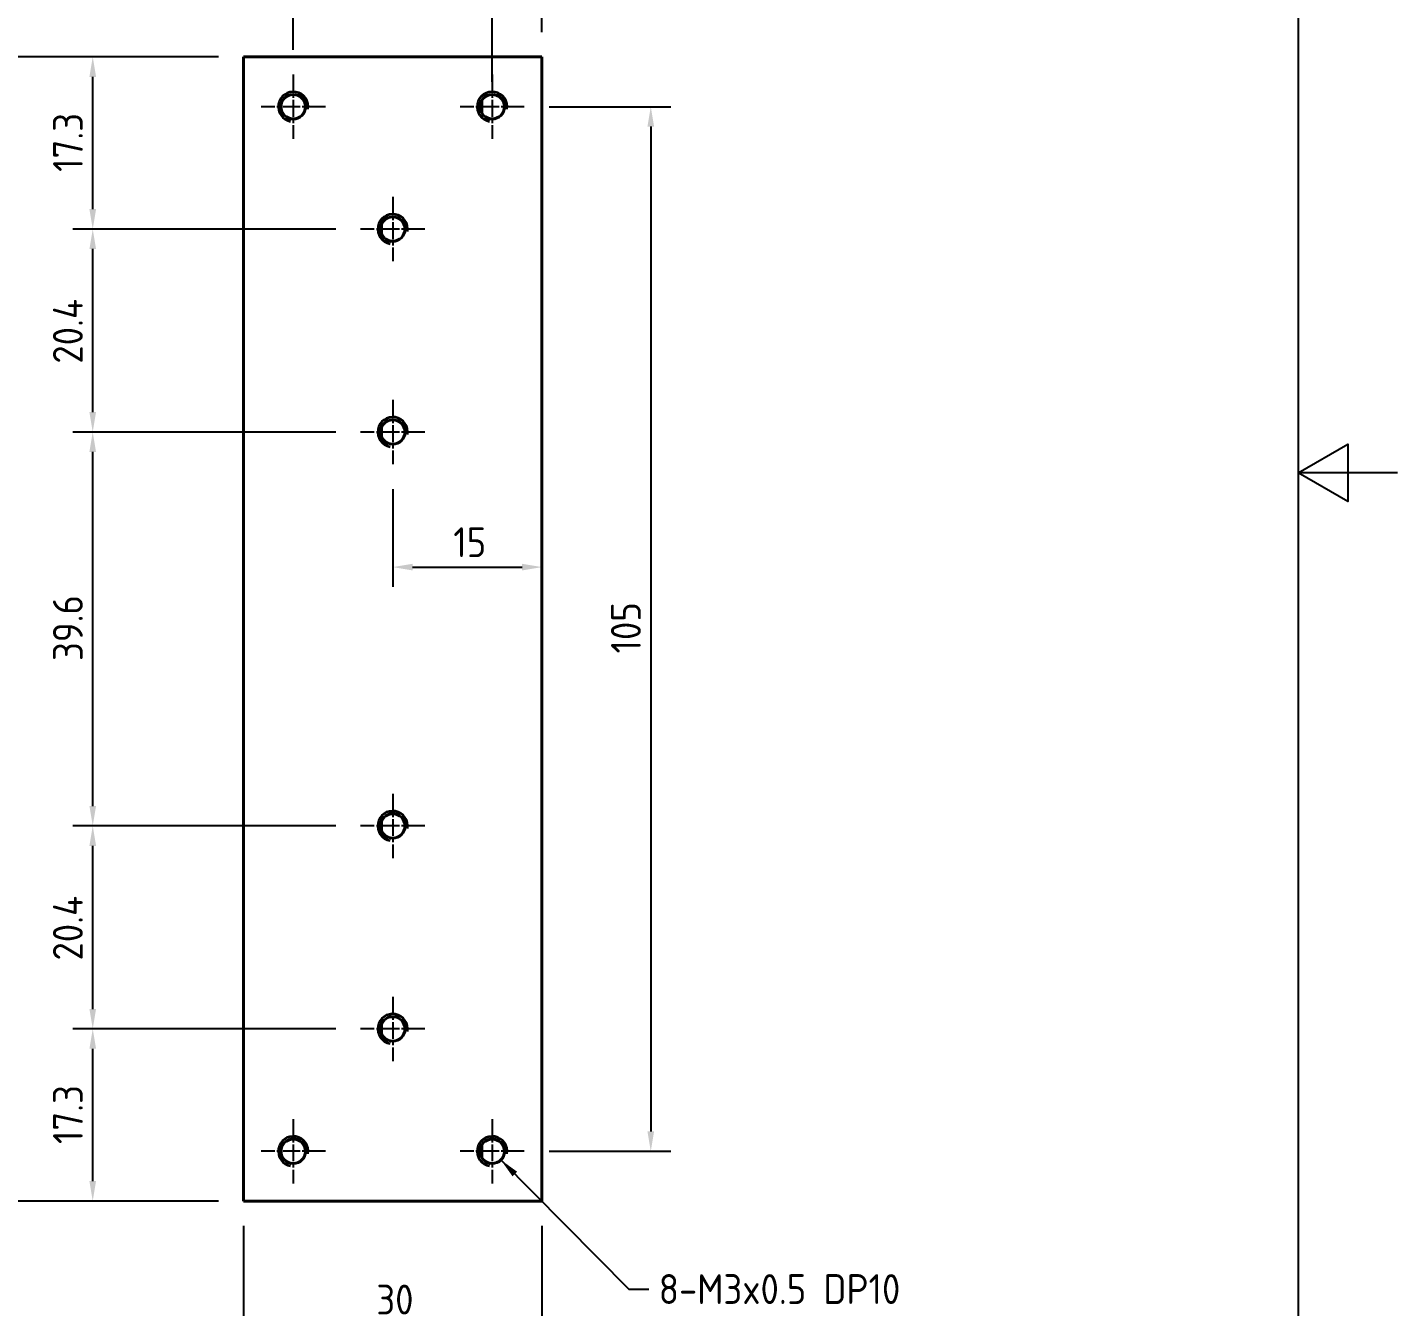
# Model space of a CAD drawing. Header units: millimetres. Extents: x 0 to 210, y 0 to 297.
# Drawn here: x 72.3 to 210, y 64.7 to 193.3 of the extents above; entities that cross this region are included whole.
import ezdxf

# ---------------------------------------------------------------- set-up
doc = ezdxf.new("R2010")
doc.units = ezdxf.units.MM
doc.linetypes.add('CHAIN', pattern=[0.35429999999999995, 0.2362, -0.0295, 0.0591, -0.0295])
doc.layers.get('0').update_dxf_attribs({"color": 3, "lineweight": 25})
for name, color, linetype, lineweight in [('가시적인 것(ISO)', 3, 'Continuous', 40), ('가시적인 좁은 것(ISO)', 3, 'Continuous', 35), ('경계(ISO)', 7, 'Continuous', 25), ('기호(ISO)', 5, 'Continuous', 25), ('중심 표식(ISO)', 1, 'Continuous', 25), ('치수(ISO)', 2, 'Continuous', 25)]:
    doc.layers.add(name, color=color, linetype=linetype, lineweight=lineweight)
doc.styles.add('치수 텍스트_PSTEK_POSCO', font='isocp.shx')
doc.dimstyles.new('치수_PSTEK_POSCO', dxfattribs={"dimtxt": 3, "dimasz": 2, "dimexe": 2, "dimexo": 2.5, "dimgap": 1, "dimtad": 1, "dimrnd": 1e-08, "dimdsep": 46, "dimtxsty": '치수 텍스트_PSTEK_POSCO', "dimcen": 0.09, "dimdle": 10, "dimclrd": 7, "dimclre": 7, "dimclrt": 2, "dimadec": 1, "dimazin": 2, "dimtfac": 1, "dimtmove": 0, "dimatfit": 3, "dimfxl": 0, "dimtolj": 1, "dimlwd": -1, "dimlwe": -1, "dimarcsym": 0})
doc.dimstyles.new('치수_PSTEK_POSCO$7', dxfattribs={"dimtxt": 3, "dimasz": 2, "dimexe": 2, "dimexo": 2.5, "dimgap": 1, "dimtad": 1, "dimrnd": 1e-08, "dimdsep": 46, "dimtxsty": '치수 텍스트_PSTEK_POSCO', "dimcen": 0.09, "dimdle": 10, "dimclrd": 7, "dimclre": 7, "dimclrt": 2, "dimadec": 1, "dimazin": 2, "dimtfac": 1, "dimtmove": 0, "dimatfit": 3, "dimfxl": 0, "dimtolj": 1, "dimlwd": -1, "dimlwe": -1, "dimarcsym": 0})

# ---------------------------------------------------------------- blocks, each defined once
blk = doc.blocks.new('경계 Default Border')
at = {"layer": '경계(ISO)', "flags": 128}
for points in [[(10, 10), (10, 287.0000076293945), (200, 287.0000076293945), (200, 10), (10, 10)], [(210, 148.5000038146973), (200, 148.5000038146973), (205, 151.3867473602295), (205, 145.6132507324219), (200, 148.5000038146973)]]:
    blk.add_lwpolyline(points, dxfattribs=at)
blk = doc.blocks.new('*D22')
at = {"layer": 'Defpoints', "color": 0, "transparency": 16777216}
for p in [(78.82104194084543, 92.59578778912783), (105.7491451464203, 92.59578778912781), (93.97864514642029, 75.2957877891278)]:
    blk.add_point(p, dxfattribs=at)
at = {"layer": '치수(ISO)', "color": 7, "transparency": 16777216}
for p, q in [((103.2491451464203, 92.59578778912781), (76.82104194084543, 92.59578778912783)), ((78.82104194084543, 77.2957877891278), (78.82104194084543, 90.59578778912783)), ((91.47864514642029, 75.2957877891278), (76.82104194084543, 75.2957877891278))]:
    blk.add_line(p, q, dxfattribs=at)
for points in [[(78.4877086075121, 90.59578778912783), (79.15437527417876, 90.59578778912783), (78.82104194084543, 92.59578778912783)], [(78.4877086075121, 77.2957877891278), (79.15437527417876, 77.2957877891278), (78.82104194084543, 75.2957877891278)]]:
    blk.add_solid(points, dxfattribs=at)
at = {"layer": '치수(ISO)', "color": 2, "transparency": 16777216, "insert": (76.32104194084542, 81.02365575477185), "char_height": 3, "attachment_point": 4, "rotation": 90, "style": '치수 텍스트_PSTEK_POSCO'}
blk.add_mtext('\\A1;17.3', dxfattribs=at)
blk = doc.blocks.new('*D23')
at = {"layer": 'Defpoints', "color": 0, "transparency": 16777216}
for p in [(78.82104194084545, 112.9957877891278), (105.7491451464203, 112.9957877891278), (105.7491451464203, 92.59578778912781)]:
    blk.add_point(p, dxfattribs=at)
at = {"layer": '치수(ISO)', "color": 7, "transparency": 16777216}
for p, q in [((103.2491451464203, 112.9957877891278), (76.82104194084545, 112.9957877891278)), ((78.82104194084543, 94.59578778912783), (78.82104194084545, 110.9957877891278)), ((103.2491451464203, 92.59578778912781), (76.82104194084543, 92.59578778912783))]:
    blk.add_line(p, q, dxfattribs=at)
for points in [[(78.48770860751212, 110.9957877891278), (79.15437527417878, 110.9957877891278), (78.82104194084545, 112.9957877891278)], [(78.4877086075121, 94.59578778912783), (79.15437527417876, 94.59578778912783), (78.82104194084543, 92.59578778912783)]]:
    blk.add_solid(points, dxfattribs=at)
at = {"layer": '치수(ISO)', "color": 2, "transparency": 16777216, "insert": (76.32074666525487, 99.46769723794672), "char_height": 3, "attachment_point": 4, "rotation": 90, "style": '치수 텍스트_PSTEK_POSCO'}
blk.add_mtext('\\A1;20.4', dxfattribs=at)
blk = doc.blocks.new('*D24')
at = {"layer": 'Defpoints', "color": 0, "transparency": 16777216}
for p in [(78.82104194084543, 152.5957877891278), (105.7491451464203, 152.5957877891278), (105.7491451464203, 112.9957877891278)]:
    blk.add_point(p, dxfattribs=at)
at = {"layer": '치수(ISO)', "color": 7, "transparency": 16777216}
for p, q in [((103.2491451464203, 152.5957877891278), (76.82104194084543, 152.5957877891278)), ((78.82104194084543, 114.9957877891278), (78.82104194084543, 150.5957877891278)), ((103.2491451464203, 112.9957877891278), (76.82104194084543, 112.9957877891278))]:
    blk.add_line(p, q, dxfattribs=at)
for points in [[(78.4877086075121, 150.5957877891278), (79.15437527417876, 150.5957877891278), (78.82104194084543, 152.5957877891278)], [(78.4877086075121, 114.9957877891278), (79.15437527417876, 114.9957877891278), (78.82104194084543, 112.9957877891278)]]:
    blk.add_solid(points, dxfattribs=at)
at = {"layer": '치수(ISO)', "color": 2, "transparency": 16777216, "insert": (76.32104194084542, 129.5761368445675), "char_height": 3, "attachment_point": 4, "rotation": 90, "style": '치수 텍스트_PSTEK_POSCO'}
blk.add_mtext('\\A1;39.6', dxfattribs=at)
blk = doc.blocks.new('*D25')
at = {"layer": 'Defpoints', "color": 0, "transparency": 16777216}
for p in [(78.82104194084545, 172.9957877891278), (105.7491451464203, 172.9957877891278), (105.7491451464203, 152.5957877891278)]:
    blk.add_point(p, dxfattribs=at)
at = {"layer": '치수(ISO)', "color": 7, "transparency": 16777216}
for p, q in [((103.2491451464203, 172.9957877891278), (76.82104194084545, 172.9957877891278)), ((78.82104194084543, 154.5957877891278), (78.82104194084545, 170.9957877891278)), ((103.2491451464203, 152.5957877891278), (76.82104194084543, 152.5957877891278))]:
    blk.add_line(p, q, dxfattribs=at)
for points in [[(78.48770860751212, 170.9957877891278), (79.15437527417878, 170.9957877891278), (78.82104194084545, 172.9957877891278)], [(78.4877086075121, 154.5957877891278), (79.15437527417876, 154.5957877891278), (78.82104194084543, 152.5957877891278)]]:
    blk.add_solid(points, dxfattribs=at)
at = {"layer": '치수(ISO)', "color": 2, "transparency": 16777216, "insert": (76.32074666525487, 159.4676972379467), "char_height": 3, "attachment_point": 4, "rotation": 90, "style": '치수 텍스트_PSTEK_POSCO'}
blk.add_mtext('\\A1;20.4', dxfattribs=at)
blk = doc.blocks.new('*D26')
at = {"layer": 'Defpoints', "color": 0, "transparency": 16777216}
for p in [(78.82104194084545, 190.2957877891278), (93.9786451464203, 190.2957877891278), (105.7491451464203, 172.9957877891278)]:
    blk.add_point(p, dxfattribs=at)
at = {"layer": '치수(ISO)', "color": 7, "transparency": 16777216}
for p, q in [((91.4786451464203, 190.2957877891278), (76.82104194084545, 190.2957877891278)), ((78.82104194084545, 174.9957877891278), (78.82104194084545, 188.2957877891278)), ((103.2491451464203, 172.9957877891278), (76.82104194084545, 172.9957877891278))]:
    blk.add_line(p, q, dxfattribs=at)
for points in [[(78.48770860751212, 188.2957877891278), (79.15437527417878, 188.2957877891278), (78.82104194084545, 190.2957877891278)], [(78.48770860751212, 174.9957877891278), (79.15437527417878, 174.9957877891278), (78.82104194084545, 172.9957877891278)]]:
    blk.add_solid(points, dxfattribs=at)
at = {"layer": '치수(ISO)', "color": 2, "transparency": 16777216, "insert": (76.32104194084542, 178.7436557547719), "char_height": 3, "attachment_point": 4, "rotation": 90, "style": '치수 텍스트_PSTEK_POSCO'}
blk.add_mtext('\\A1;17.3', dxfattribs=at)
blk = doc.blocks.new('*D27')
at = {"layer": 'Defpoints', "color": 0, "transparency": 16777216}
for p in [(118.9786451464203, 198.5452056481163), (98.97864514642026, 188.5252877891278), (118.9786451464203, 185.2957877891278)]:
    blk.add_point(p, dxfattribs=at)
at = {"layer": '치수(ISO)', "color": 7, "transparency": 16777216}
for p, q in [((98.97864514642026, 191.0252877891278), (98.97864514642026, 200.5452056481163)), ((118.9786451464203, 187.7957877891278), (118.9786451464203, 200.5452056481163)), ((100.9786451464203, 198.5452056481163), (116.9786451464203, 198.5452056481163))]:
    blk.add_line(p, q, dxfattribs=at)
for points in [[(100.9786451464203, 198.8785389814496), (100.9786451464203, 198.2118723147829), (98.97864514642026, 198.5452056481163)], [(116.9786451464203, 198.8785389814496), (116.9786451464203, 198.2118723147829), (118.9786451464203, 198.5452056481163)]]:
    blk.add_solid(points, dxfattribs=at)
at = {"layer": '치수(ISO)', "color": 2, "transparency": 16777216, "insert": (107.279373492877, 201.0455009237068), "char_height": 3, "attachment_point": 4, "style": '치수 텍스트_PSTEK_POSCO'}
blk.add_mtext('\\A1;20', dxfattribs=at)
blk = doc.blocks.new('*D28')
at = {"layer": 'Defpoints', "color": 0, "transparency": 16777216}
for p in [(123.9786451464203, 198.5452056481163), (123.9786451464203, 190.2957877891278), (118.9786451464203, 185.2957877891278)]:
    blk.add_point(p, dxfattribs=at)
at = {"layer": '치수(ISO)', "color": 7, "transparency": 16777216}
for p, q in [((118.9786451464203, 187.7957877891278), (118.9786451464203, 200.5452056481163)), ((123.9786451464203, 192.7957877891278), (123.9786451464203, 200.5452056481163)), ((116.9786451464203, 198.5452056481163), (114.9786451464203, 198.5452056481163)), ((118.9786451464203, 198.5452056481163), (123.9786451464203, 198.5452056481163)), ((125.9786451464203, 198.5452056481163), (127.9786451464203, 198.5452056481163))]:
    blk.add_line(p, q, dxfattribs=at)
for points in [[(116.9786451464203, 198.8785389814496), (116.9786451464203, 198.2118723147829), (118.9786451464203, 198.5452056481163)], [(125.9786451464203, 198.8785389814496), (125.9786451464203, 198.2118723147829), (123.9786451464203, 198.5452056481163)]]:
    blk.add_solid(points, dxfattribs=at)
at = {"layer": '치수(ISO)', "color": 2, "transparency": 16777216, "insert": (120.8165131120643, 201.0452056481163), "char_height": 3, "attachment_point": 4, "style": '치수 텍스트_PSTEK_POSCO'}
blk.add_mtext('\\A1;5', dxfattribs=at)
blk = doc.blocks.new('*D29')
at = {"layer": 'Defpoints', "color": 0, "transparency": 16777216}
for p in [(93.97864514642029, 75.2957877891278), (123.9786451464203, 75.29578778912781), (123.9786451464203, 62.88917538301131)]:
    blk.add_point(p, dxfattribs=at)
at = {"layer": '치수(ISO)', "color": 7, "transparency": 16777216}
for p, q in [((93.97864514642029, 72.7957877891278), (93.97864514642029, 60.88917538301131)), ((123.9786451464203, 72.79578778912781), (123.9786451464203, 60.88917538301131)), ((95.97864514642029, 62.88917538301131), (121.9786451464203, 62.88917538301131))]:
    blk.add_line(p, q, dxfattribs=at)
for points in [[(95.97864514642029, 63.22250871634465), (95.97864514642029, 62.55584204967798), (93.97864514642029, 62.88917538301131)], [(121.9786451464203, 63.22250871634465), (121.9786451464203, 62.55584204967798), (123.9786451464203, 62.88917538301131)]]:
    blk.add_solid(points, dxfattribs=at)
at = {"layer": '치수(ISO)', "color": 2, "transparency": 16777216, "insert": (107.3274640440581, 65.38917538301132), "char_height": 3, "attachment_point": 4, "style": '치수 텍스트_PSTEK_POSCO'}
blk.add_mtext('\\A1;30', dxfattribs=at)
blk = doc.blocks.new('*D30')
at = {"layer": 'Defpoints', "color": 0, "transparency": 16777216}
for p in [(93.9786451464203, 190.2957877891278), (65.5351107730661, 75.2957877891278), (93.97864514642029, 75.2957877891278)]:
    blk.add_point(p, dxfattribs=at)
at = {"layer": '치수(ISO)', "color": 7, "transparency": 16777216}
for p, q in [((91.4786451464203, 190.2957877891278), (63.53511077306612, 190.2957877891278)), ((65.53511077306612, 188.2957877891278), (65.5351107730661, 77.2957877891278)), ((91.47864514642029, 75.2957877891278), (63.53511077306609, 75.2957877891278))]:
    blk.add_line(p, q, dxfattribs=at)
for points in [[(65.2017774397328, 188.2957877891278), (65.86844410639945, 188.2957877891278), (65.53511077306612, 190.2957877891278)], [(65.20177743973277, 77.2957877891278), (65.86844410639942, 77.2957877891278), (65.5351107730661, 75.2957877891278)]]:
    blk.add_solid(points, dxfattribs=at)
at = {"layer": '치수(ISO)', "color": 2, "transparency": 16777216, "insert": (63.03511077306609, 130.6336557547718), "char_height": 3, "attachment_point": 4, "rotation": 90, "style": '치수 텍스트_PSTEK_POSCO'}
blk.add_mtext('\\A1;115', dxfattribs=at)
blk = doc.blocks.new('*D31')
at = {"layer": 'Defpoints', "color": 0, "transparency": 16777216}
for p in [(122.2081451464203, 185.2957877891278), (122.2081451464203, 80.2957877891278), (134.9207594130214, 80.2957877891278)]:
    blk.add_point(p, dxfattribs=at)
at = {"layer": '치수(ISO)', "color": 7, "transparency": 16777216}
for p, q in [((124.7081451464203, 185.2957877891278), (136.9207594130214, 185.2957877891278)), ((134.9207594130214, 183.2957877891278), (134.9207594130214, 82.2957877891278)), ((124.7081451464203, 80.2957877891278), (136.9207594130214, 80.2957877891278))]:
    blk.add_line(p, q, dxfattribs=at)
for points in [[(134.5874260796881, 183.2957877891278), (135.2540927463548, 183.2957877891278), (134.9207594130214, 185.2957877891278)], [(134.5874260796881, 82.2957877891278), (135.2540927463548, 82.2957877891278), (134.9207594130214, 80.2957877891278)]]:
    blk.add_solid(points, dxfattribs=at)
at = {"layer": '치수(ISO)', "color": 2, "transparency": 16777216, "insert": (132.4207594130214, 130.3336557547718), "char_height": 3, "attachment_point": 4, "rotation": 90, "style": '치수 텍스트_PSTEK_POSCO'}
blk.add_mtext('\\A1;105', dxfattribs=at)
blk = doc.blocks.new('*D32')
at = {"layer": 'Defpoints', "color": 0, "transparency": 16777216}
for p in [(108.9786451464203, 149.3662877891278), (123.9786451464203, 139.0163097981162), (123.9786451464203, 139.0163097981162)]:
    blk.add_point(p, dxfattribs=at)
at = {"layer": '치수(ISO)', "color": 7, "transparency": 16777216}
for p, q in [((108.9786451464203, 146.8662877891278), (108.9786451464203, 137.0163097981162)), ((110.9786451464203, 139.0163097981162), (121.9786451464203, 139.0163097981162))]:
    blk.add_line(p, q, dxfattribs=at)
for points in [[(110.9786451464203, 139.3496431314495), (110.9786451464203, 138.6829764647829), (108.9786451464203, 139.0163097981162)], [(121.9786451464203, 139.3496431314495), (121.9786451464203, 138.6829764647829), (123.9786451464203, 139.0163097981162)]]:
    blk.add_solid(points, dxfattribs=at)
at = {"layer": '치수(ISO)', "color": 2, "transparency": 16777216, "insert": (115.0665131120643, 141.5163097981162), "char_height": 3, "attachment_point": 4, "style": '치수 텍스트_PSTEK_POSCO'}
blk.add_mtext('\\A1;15', dxfattribs=at)

msp = doc.modelspace()

# ---------------------------------------------------------------- linework, layer by layer
at = {"layer": '가시적인 것(ISO)'}
for p, q in [((93.9786451464203, 190.2957877891278), (93.97864514642029, 75.2957877891278)), ((123.9786451464203, 190.2957877891278), (93.9786451464203, 190.2957877891278)), ((123.9786451464203, 75.29578778912781), (123.9786451464203, 190.2957877891278)), ((93.97864514642029, 75.2957877891278), (123.9786451464203, 75.29578778912781))]:
    msp.add_line(p, q, dxfattribs=at)
for centre in [(98.97864514642026, 185.2957877891278), (118.9786451464203, 185.2957877891278), (108.9786451464203, 172.9957877891278), (108.9786451464203, 152.5957877891278), (108.9786451464203, 112.9957877891278), (108.9786451464203, 92.59578778912781), (98.9786451464203, 80.2957877891278), (118.9786451464203, 80.2957877891278)]:
    msp.add_circle(centre, 1.2295, dxfattribs=at)
for points, knots in [([(117.9454291898004, 185.9622223597992), (117.9341262819136, 185.7393833609917), (117.932033168471, 185.5103684057801), (117.932033168471, 185.2957877891278), (117.932033168471, 185.0812071724755), (117.9341262819136, 184.8521922172639), (117.9454291898004, 184.6293532184564)], [-0.06437418499570308, -0.06437418499570308, -0.06437418499570308, -0.06437418499570308, 0, 0, 0, 0.06437418499570217, 0.06437418499570217, 0.06437418499570217, 0.06437418499570217]), ([(107.8454291898004, 173.4727488416908), (107.8396126877049, 173.3113016861689), (107.8376600925874, 173.1500072464807), (107.8376600925874, 172.9957877891278), (107.8376600925874, 172.8415683317749), (107.8396126877049, 172.6802738920867), (107.8454291898004, 172.5188267365647)], [-0.04626583720587756, -0.04626583720587756, -0.04626583720587756, -0.04626583720587756, 0, 0, 0, 0.04626583720587753, 0.04626583720587753, 0.04626583720587753, 0.04626583720587753]), ([(107.8454291898004, 153.0727488416908), (107.8396126877049, 152.9113016861688), (107.8376600925874, 152.7500072464807), (107.8376600925874, 152.5957877891278), (107.8376600925874, 152.4415683317749), (107.8396126877049, 152.2802738920868), (107.8454291898004, 152.1188267365648)], [-0.04626583720587335, -0.04626583720587335, -0.04626583720587335, -0.04626583720587335, 0, 0, 0, 0.0462658372058733, 0.0462658372058733, 0.0462658372058733, 0.0462658372058733]), ([(107.8454291898004, 113.4727488416908), (107.8396126877049, 113.3113016861688), (107.8376600925874, 113.1500072464807), (107.8376600925874, 112.9957877891278), (107.8376600925874, 112.8415683317749), (107.8396126877049, 112.6802738920868), (107.8454291898004, 112.5188267365648)], [-0.04626583720587196, -0.04626583720587196, -0.04626583720587196, -0.04626583720587196, 0, 0, 0, 0.04626583720587232, 0.04626583720587232, 0.04626583720587232, 0.04626583720587232]), ([(107.8454291898004, 93.07274884169078), (107.8396126877049, 92.91130168616883), (107.8376600925874, 92.75000724648072), (107.8376600925874, 92.59578778912781), (107.8376600925874, 92.4415683317749), (107.8396126877049, 92.28027389208678), (107.8454291898004, 92.11882673656483)], [-0.04626583720587153, -0.04626583720587153, -0.04626583720587153, -0.04626583720587153, 0, 0, 0, 0.04626583720587241, 0.04626583720587241, 0.04626583720587241, 0.04626583720587241]), ([(117.9454291898004, 80.9622223597992), (117.9341262819136, 80.73938336099168), (117.932033168471, 80.51036840578014), (117.932033168471, 80.2957877891278), (117.932033168471, 80.08120717247547), (117.9341262819136, 79.8521922172639), (117.9454291898004, 79.6293532184564)], [-0.06437418499570166, -0.06437418499570166, -0.06437418499570166, -0.06437418499570166, 0, 0, 0, 0.06437418499570127, 0.06437418499570127, 0.06437418499570127, 0.06437418499570127])]:
    msp.add_open_spline(points, degree=3, knots=knots, dxfattribs=at)
at = {"layer": '가시적인 좁은 것(ISO)'}
for centre, radius, start, end in [((98.97864514642026, 185.2957877891278), 1.500000000000008, 350.0000000000015, 259.9999999999504), ((118.9786451464203, 185.2957877891278), 1.500000000000008, 350.0000000000015, 259.9999999999511), ((108.9786451464203, 172.9957877891278), 1.500000000000008, 350.0000000000015, 259.9999999999504), ((108.9786451464203, 152.5957877891278), 1.5, 350.0000000000022, 259.9999999999512), ((108.9786451464203, 112.9957877891278), 1.499999999999999, 350.0000000000022, 259.9999999999512), ((108.9786451464203, 92.59578778912781), 1.500000000000006, 350.0000000000022, 259.9999999999512), ((98.97864514642029, 80.2957877891278), 1.500000000000008, 350.0000000000022, 259.9999999999518), ((118.9786451464203, 80.2957877891278), 1.500000000000008, 350.0000000000022, 259.9999999999518)]:
    msp.add_arc(centre, radius, start, end, dxfattribs=at)
at = {"layer": '중심 표식(ISO)', "linetype": 'CHAIN', "ltscale": 7.177188873291016}
for p, q in [((98.97864514642026, 188.5252877891278), (98.97864514642026, 182.0662877891278)), ((118.9786451464203, 188.5252877891278), (118.9786451464203, 182.0662877891278)), ((102.2081451464203, 185.2957877891278), (95.74914514642026, 185.2957877891278)), ((122.2081451464203, 185.2957877891278), (115.7491451464203, 185.2957877891278)), ((108.9786451464203, 176.2252877891278), (108.9786451464203, 169.7662877891278)), ((112.2081451464203, 172.9957877891278), (105.7491451464203, 172.9957877891278)), ((108.9786451464203, 155.8252877891278), (108.9786451464203, 149.3662877891278)), ((112.2081451464203, 152.5957877891278), (105.7491451464203, 152.5957877891278)), ((108.9786451464203, 116.2252877891278), (108.9786451464203, 109.7662877891278)), ((112.2081451464203, 112.9957877891278), (105.7491451464203, 112.9957877891278)), ((108.9786451464203, 95.82528778912781), (108.9786451464203, 89.3662877891278)), ((112.2081451464203, 92.59578778912781), (105.7491451464203, 92.59578778912781)), ((98.9786451464203, 83.52528778912782), (98.9786451464203, 77.06628778912781)), ((118.9786451464203, 83.52528778912782), (118.9786451464203, 77.06628778912781)), ((102.2081451464203, 80.2957877891278), (95.7491451464203, 80.2957877891278)), ((122.2081451464203, 80.2957877891278), (115.7491451464203, 80.2957877891278))]:
    msp.add_line(p, q, dxfattribs=at)

# ---------------------------------------------------------------- block references
msp.add_blockref('경계 Default Border', (0, 0))

# ---------------------------------------------------------------- texts
at = {"layer": '기호(ISO)', "color": 2, "insert": (135.7259580453781, 66.44489919930702), "char_height": 3.00000011920929, "width": 28.96376860141755, "attachment_point": 4, "line_spacing_factor": 0.5250000357627869, "style": '치수 텍스트_PSTEK_POSCO'}
msp.add_mtext('{8-M3x0.5 DP10}', dxfattribs=at)

# ---------------------------------------------------------------- dimensions: what is measured, and where the dimension line sits
at = {"layer": '치수(ISO)', "color": 7}
for base, p1, p2, angle, override, picture, middle in [((118.9786451464203, 198.5452056481163), (98.97864514642026, 188.5252877891278), (118.9786451464203, 185.2957877891278), 180, {"dimdec": 2, "dimtp": 0, "dimtm": -0, "dimtdec": 2, "dimtofl": 0, "dimatfit": 1}, '*D27', (108.9686451464203, 198.5452056481163)), ((123.9786451464203, 198.5452056481163), (118.9786451464203, 185.2957877891278), (123.9786451464203, 190.2957877891278), 180, {"dimdec": 2, "dimtp": 0, "dimtm": -0, "dimtdec": 2, "dimtofl": 1, "dimatfit": 1}, '*D28', (121.4786451464203, 198.5452056481163)), ((65.5351107730661, 75.2957877891278), (93.9786451464203, 190.2957877891278), (93.97864514642029, 75.2957877891278), 90, {"dimdec": 2, "dimtp": 0, "dimtm": -0, "dimtdec": 2, "dimtofl": 0, "dimatfit": 1}, '*D30', (65.5351107730661, 132.7957877891278)), ((78.82104194084545, 190.2957877891278), (105.7491451464203, 172.9957877891278), (93.9786451464203, 190.2957877891278), 90, {"dimdec": 2, "dimtp": 0, "dimtm": -0, "dimtdec": 2, "dimtofl": 0, "dimatfit": 1}, '*D26', (78.82104194084542, 181.6557877891278)), ((134.9207594130214, 80.2957877891278), (122.2081451464203, 185.2957877891278), (122.2081451464203, 80.2957877891278), 90, {"dimdec": 2, "dimtp": 0, "dimtm": -0, "dimtdec": 2, "dimtofl": 0, "dimatfit": 1}, '*D31', (134.9207594130214, 132.7957877891278)), ((78.82104194084545, 172.9957877891278), (105.7491451464203, 152.5957877891278), (105.7491451464203, 172.9957877891278), 90, {"dimdec": 2, "dimtp": 0, "dimtm": -0, "dimtdec": 2, "dimtofl": 0, "dimatfit": 1}, '*D25', (78.82104194084542, 162.8057877891278)), ((78.82104194084543, 152.5957877891278), (105.7491451464203, 112.9957877891278), (105.7491451464203, 152.5957877891278), 90, {"dimdec": 2, "dimtp": 0, "dimtm": -0, "dimtdec": 2, "dimtofl": 0, "dimatfit": 1}, '*D24', (78.82104194084542, 132.8057877891278)), ((123.9786451464203, 139.0163097981162), (108.9786451464203, 149.3662877891278), (123.9786451464203, 139.0163097981162), 180, {"dimdec": 2, "dimse2": 1, "dimtp": 0, "dimtm": -0, "dimtdec": 2, "dimtofl": 0, "dimatfit": 1}, '*D32', (116.4786451464203, 139.0163097981162)), ((78.82104194084545, 112.9957877891278), (105.7491451464203, 92.59578778912781), (105.7491451464203, 112.9957877891278), 90, {"dimdec": 2, "dimtp": 0, "dimtm": -0, "dimtdec": 2, "dimtofl": 0, "dimatfit": 1}, '*D23', (78.82104194084542, 102.8057877891278)), ((78.82104194084543, 92.59578778912783), (93.97864514642029, 75.2957877891278), (105.7491451464203, 92.59578778912781), 90, {"dimdec": 2, "dimtp": 0, "dimtm": -0, "dimtdec": 2, "dimtofl": 0, "dimatfit": 1}, '*D22', (78.82104194084542, 83.93578778912782)), ((123.9786451464203, 62.88917538301131), (93.97864514642029, 75.2957877891278), (123.9786451464203, 75.29578778912781), 180, {"dimdec": 2, "dimtp": 0, "dimtm": -0, "dimtdec": 2, "dimtofl": 0, "dimatfit": 1}, '*D29', (108.9786451464203, 62.88917538301131))]:
    dim = msp.add_linear_dim(base=base, p1=p1, p2=p2, angle=angle, dimstyle='치수_PSTEK_POSCO', override=override, dxfattribs=at)
    dim.commit()
    dim.dimension.update_dxf_attribs({"geometry": picture, "text_midpoint": middle, "dimtype": 160})

# ---------------------------------------------------------------- leaders
at = {"layer": '기호(ISO)', "color": 7, "annotation_type": 0, "has_hookline": 1, "hookline_direction": 0, "text_width": 24.90236319425538}
msp.add_leader([(119.8480329338893, 79.42640000165908), (132.7259580453781, 66.44489919930702), (134.7259580453781, 66.44489919930702)], dimstyle='치수_PSTEK_POSCO$7', override={"dimtad": 0}, dxfattribs=at)

doc.saveas('drawing.dxf')
